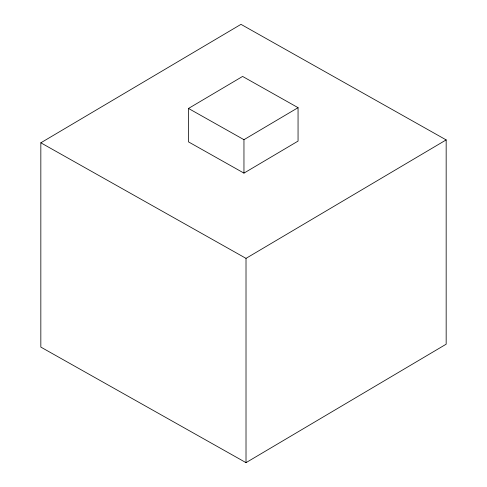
<?xml version="1.0" encoding="UTF-8"?>
<svg xmlns="http://www.w3.org/2000/svg" width="487" height="487" viewBox="0 0 487 487"><rect width="100%" height="100%" fill="white"/><g stroke="black" fill="none" stroke-linecap="round" stroke-linejoin="round"><path stroke-width="0.73" d="M40.835 142.807L240.986 24.35L446.165 139.903L446.165 344.193L246.014 462.65L40.835 347.097L40.835 142.807L246.014 258.366L446.165 139.903M188.499 108.449L242.599 76.435L298.056 107.67L298.056 141.096L243.957 173.116L188.499 141.881L188.499 108.449L243.957 139.684L298.056 107.67M246.014 258.366L246.014 462.65M243.957 139.684L243.957 173.116"/></g></svg>
